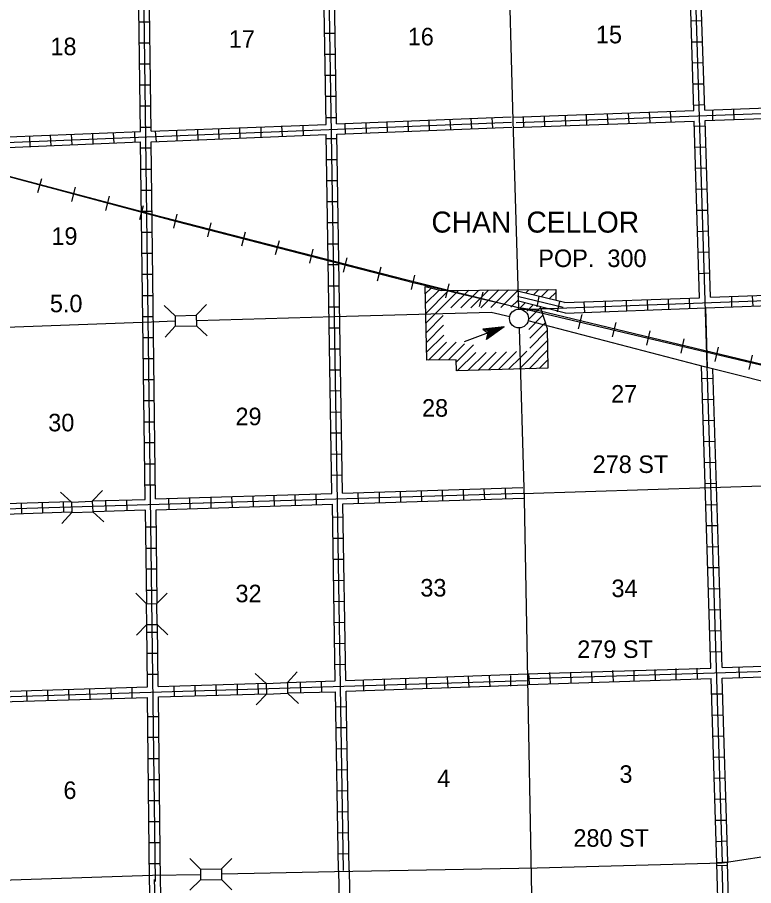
# Model space of a CAD drawing. Extents: x 1905634 to 2442717, y 15621036 to 16013782.
# Drawn here: x 2161957 to 2182945, y 15745645 to 15770399 of the extents above; entities that cross this region are included whole.
import ezdxf

# ---------------------------------------------------------------- set-up
doc = ezdxf.new("R2010")
doc.units = 0
for name, color, linetype in [('L11', 7, 'Continuous'), ('L14', 7, 'Continuous'), ('L15', 7, 'Continuous'), ('L16', 7, 'Continuous'), ('L18', 7, 'Continuous'), ('L28', 7, 'Continuous'), ('L3', 7, 'Continuous'), ('L30', 7, 'Continuous'), ('L4', 7, 'Continuous'), ('L8', 7, 'Continuous')]:
    doc.layers.add(name, color=color, linetype=linetype)

msp = doc.modelspace()

# ---------------------------------------------------------------- linework, layer by layer
at = {"layer": 'L11'}
for points in [[(2171110, 15746073), (2171194, 15741906)], [(2171411, 15746084), (2171494, 15741909)]]:
    msp.add_lwpolyline(points, dxfattribs=at)
at = {"layer": 'L15'}
for p, q in [((2159847, 15766360), (2166462, 15764591)), ((2162541, 15765409), (2162652, 15765805)), ((2163513, 15765150), (2163618, 15765557)), ((2164479, 15764896), (2164584, 15765298)), ((2165445, 15764638), (2165551, 15765039)), ((2166417, 15764390), (2166517, 15764791)), ((2166462, 15764591), (2173240, 15762845)), ((2167383, 15764141), (2167483, 15764537)), ((2168354, 15763888), (2168460, 15764289)), ((2169320, 15763640), (2169426, 15764041)), ((2170292, 15763392), (2170392, 15763788)), ((2171258, 15763138), (2171358, 15763540)), ((2172224, 15762890), (2172325, 15763291)), ((2173191, 15762642), (2173291, 15763048)), ((2173240, 15762845), (2179943, 15761250)), ((2174167, 15762399), (2174268, 15762806)), ((2175134, 15762156), (2175234, 15762563)), ((2177953, 15761523), (2178053, 15761929)), ((2178925, 15761290), (2179025, 15761697)), ((2179901, 15761058), (2179991, 15761464)), ((2179943, 15761250), (2182862, 15760557)), ((2180878, 15760826), (2180968, 15761232)), ((2181844, 15760588), (2181945, 15761000)), ((2182816, 15760356), (2182916, 15760767)), ((2182862, 15760557), (2187730, 15759412))]:
    msp.add_line(p, q, dxfattribs=at)
for points in [[(2159843, 15766364), (2165794, 15764791), (2173027, 15762922), (2176195, 15762140)], [(2176195, 15762140), (2176818, 15762040), (2191924, 15758413), (2195915, 15757346)]]:
    msp.add_lwpolyline(points, dxfattribs=at)
at = {"layer": 'L16'}
for p, q in [((2173631, 15760628), (2173578, 15762727)), ((2173578, 15762727), (2174035, 15762612)), ((2174035, 15762612), (2177302, 15762641)), ((2177302, 15762641), (2177306, 15762327)), ((2177097, 15762090), (2176879, 15762085)), ((2176879, 15762085), (2177060, 15761525)), ((2177033, 15761609), (2177059, 15761596)), ((2177060, 15761525), (2177076, 15760395)), ((2174469, 15760639), (2173631, 15760628)), ((2174473, 15760325), (2174469, 15760639)), ((2177076, 15760395), (2174473, 15760325))]:
    msp.add_line(p, q, dxfattribs=at)
for points in [[(2173583, 15762517), (2173752, 15762683)], [(2173590, 15762239), (2173977, 15762626)], [(2173597, 15761961), (2174250, 15762614)], [(2173604, 15761683), (2174533, 15762616)], [(2174314, 15762114), (2174824, 15762619)], [(2174603, 15762117), (2175108, 15762621)], [(2174887, 15762119), (2175387, 15762624)], [(2175171, 15762122), (2175681, 15762627)], [(2175450, 15762125), (2175955, 15762629)], [(2175738, 15762127), (2176242, 15762631)], [(2176440, 15762538), (2176533, 15762629)], [(2176660, 15762484), (2176818, 15762637)], [(2176890, 15762429), (2177101, 15762640)], [(2177117, 15762373), (2177303, 15762559)], [(2176027, 15762133), (2176235, 15762337)], [(2176297, 15762132), (2176430, 15762261)], [(2176484, 15762023), (2176663, 15762202)], [(2176523, 15761782), (2176886, 15762145)], [(2173611, 15761410), (2174099, 15761898)], [(2176541, 15761505), (2176937, 15761905)], [(2173618, 15761132), (2174106, 15761620)], [(2176564, 15761249), (2177006, 15761690)], [(2173625, 15760860), (2174113, 15761342)], [(2176568, 15760969), (2177061, 15761471)], [(2173680, 15760628), (2174192, 15761135)], [(2173958, 15760632), (2174465, 15761139)], [(2174247, 15760636), (2174702, 15761091)], [(2174470, 15760568), (2174963, 15761061)], [(2176260, 15760373), (2177065, 15761189)], [(2174498, 15760326), (2175025, 15760840)], [(2174799, 15760334), (2175319, 15760848)], [(2175088, 15760342), (2175602, 15760856)], [(2175386, 15760350), (2175900, 15760863)], [(2175668, 15760357), (2176184, 15760871)], [(2176283, 15760680), (2176479, 15760879)], [(2176542, 15760380), (2177069, 15760907)], [(2175961, 15760365), (2176311, 15760715)], [(2176832, 15760388), (2177072, 15760628)]]:
    msp.add_lwpolyline(points, dxfattribs=at)
msp.add_circle((2176256, 15761813), 269, dxfattribs=at)
at = {"layer": 'L18'}
for p, q in [((2166454, 15761892), (2166142, 15762183)), ((2167050, 15761908), (2167346, 15762214)), ((2166454, 15761892), (2167050, 15761908)), ((2166454, 15761892), (2166459, 15761591)), ((2167050, 15761908), (2167061, 15761607)), ((2166459, 15761591), (2166168, 15761280)), ((2166459, 15761591), (2167061, 15761607)), ((2167061, 15761607), (2167367, 15761317)), ((2163502, 15756580), (2163185, 15756866)), ((2164093, 15756607), (2164384, 15756913)), ((2163502, 15756580), (2164093, 15756607)), ((2163502, 15756580), (2163513, 15756279)), ((2164093, 15756607), (2164109, 15756306)), ((2163513, 15756279), (2164109, 15756306)), ((2164109, 15756306), (2164421, 15756021)), ((2163513, 15756279), (2163228, 15755973)), ((2165635, 15753682), (2165334, 15753983)), ((2165936, 15753692), (2166226, 15753988)), ((2165635, 15753682), (2165936, 15753692)), ((2165646, 15753090), (2165635, 15753682)), ((2165941, 15753090), (2165936, 15753692)), ((2165646, 15753090), (2165350, 15752784)), ((2165646, 15753090), (2165941, 15753090)), ((2165941, 15753090), (2166242, 15752800)), ((2169051, 15751406), (2168734, 15751696)), ((2169653, 15751432), (2169933, 15751739)), ((2169051, 15751406), (2169653, 15751432)), ((2169051, 15751406), (2169062, 15751105)), ((2169653, 15751432), (2169658, 15751131)), ((2169062, 15751105), (2168766, 15750799)), ((2169062, 15751105), (2169658, 15751131)), ((2169658, 15751131), (2169970, 15750841)), ((2167177, 15746115), (2166871, 15746416)), ((2167779, 15746121), (2168069, 15746422)), ((2167177, 15746115), (2167779, 15746121)), ((2167177, 15746115), (2167177, 15745814)), ((2167779, 15746121), (2167779, 15745825)), ((2167177, 15745814), (2166876, 15745513)), ((2167177, 15745814), (2167779, 15745825)), ((2167779, 15745825), (2168074, 15745524))]:
    msp.add_line(p, q, dxfattribs=at)
at = {"layer": 'L28'}
for p, q in [((2175836, 15761575), (2174695, 15761148)), ((2175836, 15761575), (2175229, 15761507)), ((2175229, 15761507), (2175376, 15761396)), ((2175767, 15761554), (2175276, 15761496)), ((2175704, 15761533), (2175287, 15761480)), ((2175635, 15761507), (2175318, 15761475)), ((2175836, 15761575), (2175334, 15761216)), ((2175561, 15761491), (2175345, 15761449)), ((2175751, 15761523), (2175361, 15761259)), ((2175693, 15761517), (2175361, 15761274)), ((2175334, 15761216), (2175376, 15761396)), ((2175625, 15761480), (2175361, 15761306)), ((2175567, 15761464), (2175366, 15761338)), ((2175477, 15761449), (2175366, 15761433)), ((2175466, 15761422), (2175366, 15761359)), ((2175408, 15761422), (2175376, 15761422)), ((2175445, 15761406), (2175387, 15761391)), ((2175582, 15761480), (2175435, 15761422)), ((2175535, 15761464), (2175435, 15761422))]:
    msp.add_line(p, q, dxfattribs=at)
at = {"layer": 'L3'}
for points in [[(2175994, 15761866), (2175461, 15761982), (2170999, 15761866), (2167061, 15761750)], [(2192548, 15757270), (2192169, 15757529), (2191653, 15757805), (2191042, 15758032), (2186887, 15759099), (2181543, 15760440), (2176517, 15761750)], [(2165778, 15761713), (2161100, 15761538)], [(2166443, 15761734), (2165778, 15761713)]]:
    msp.add_lwpolyline(points, dxfattribs=at)
at = {"layer": 'L4'}
for points in [[(2175794, 15779142), (2175936, 15772748), (2176084, 15767463)], [(2176084, 15767463), (2176242, 15762087)], [(2181631, 15760418), (2181578, 15762120)], [(2176258, 15761538), (2176401, 15756654), (2176702, 15740782)], [(2192125, 15757552), (2191911, 15757356), (2187041, 15757160), (2176374, 15756813)], [(2192626, 15746754), (2187853, 15747082), (2187267, 15747082), (2182045, 15746290), (2176776, 15746147), (2170999, 15746041), (2167784, 15745973)], [(2167166, 15745957), (2165809, 15745931), (2161195, 15745783)]]:
    msp.add_lwpolyline(points, dxfattribs=at)
at = {"layer": 'L8'}
for p, q in [((2165429, 15770272), (2165725, 15770272)), ((2181459, 15770298), (2181158, 15770293)), ((2170720, 15769950), (2171021, 15769950)), ((2165434, 15769675), (2165735, 15769675)), ((2181485, 15769696), (2181184, 15769691)), ((2170725, 15769348), (2171026, 15769348)), ((2165445, 15769073), (2165746, 15769073)), ((2181501, 15769099), (2181200, 15769089)), ((2170735, 15768751), (2171036, 15768751)), ((2165450, 15768471), (2165751, 15768471)), ((2181517, 15768497), (2181216, 15768492)), ((2170741, 15768149), (2171042, 15768149)), ((2165461, 15767874), (2165762, 15767874)), ((2179970, 15767700), (2179986, 15767399)), ((2180567, 15767716), (2180582, 15767415)), ((2181533, 15767901), (2181237, 15767890)), ((2181770, 15767758), (2181776, 15767457)), ((2182367, 15767779), (2182378, 15767484)), ((2170762, 15767547), (2171052, 15767547)), ((2173111, 15767146), (2173096, 15767447)), ((2173708, 15767172), (2173692, 15767473)), ((2174310, 15767199), (2174294, 15767500)), ((2174912, 15767225), (2174891, 15767515)), ((2175508, 15767241), (2175493, 15767542)), ((2176374, 15767563), (2176385, 15767267)), ((2176976, 15767584), (2176987, 15767288)), ((2177568, 15767605), (2177583, 15767304)), ((2178169, 15767632), (2178185, 15767331)), ((2178766, 15767647), (2178787, 15767346)), ((2179368, 15767674), (2179384, 15767373)), ((2165461, 15767273), (2165762, 15767273)), ((2166517, 15766882), (2166501, 15767183)), ((2167108, 15766908), (2167103, 15767209)), ((2167710, 15766929), (2167700, 15767230)), ((2168312, 15766956), (2168301, 15767257)), ((2168909, 15766982), (2168903, 15767283)), ((2169511, 15767009), (2169500, 15767304)), ((2170112, 15767024), (2170102, 15767325)), ((2171311, 15767072), (2171300, 15767373)), ((2171908, 15767098), (2171902, 15767399)), ((2172509, 15767125), (2172499, 15767426)), ((2181559, 15767299), (2181258, 15767288)), ((2162319, 15766713), (2162309, 15767014)), ((2162916, 15766739), (2162900, 15767040)), ((2163518, 15766766), (2163502, 15767067)), ((2164120, 15766792), (2164104, 15767088)), ((2164716, 15766808), (2164701, 15767109)), ((2165318, 15766834), (2165302, 15767130)), ((2165920, 15766855), (2165899, 15767156)), ((2170767, 15766950), (2171068, 15766950)), ((2181575, 15766697), (2181274, 15766692)), ((2165466, 15766676), (2165767, 15766676)), ((2170778, 15766349), (2171079, 15766349)), ((2165477, 15766074), (2165778, 15766074)), ((2181591, 15766100), (2181295, 15766090)), ((2170783, 15765747), (2171084, 15765747)), ((2165487, 15765472), (2165783, 15765472)), ((2181612, 15765498), (2181311, 15765488)), ((2170794, 15765150), (2171094, 15765150)), ((2165493, 15764875), (2165794, 15764875)), ((2181633, 15764896), (2181332, 15764891)), ((2170804, 15764548), (2171100, 15764548)), ((2165503, 15764273), (2165804, 15764273)), ((2181649, 15764305), (2181353, 15764289)), ((2170820, 15763946), (2171116, 15763946)), ((2165508, 15763672), (2165809, 15763672)), ((2181670, 15763708), (2181369, 15763693)), ((2170825, 15763349), (2171126, 15763349)), ((2165519, 15763075), (2165820, 15763075)), ((2181686, 15763107), (2181385, 15763091)), ((2170836, 15762748), (2171137, 15762748)), ((2165524, 15762473), (2165825, 15762473)), ((2176770, 15762151), (2176834, 15762441)), ((2177351, 15762008), (2177420, 15762299)), ((2178133, 15761982), (2178117, 15762283)), ((2178724, 15762008), (2178719, 15762309)), ((2179326, 15762024), (2179320, 15762325)), ((2179928, 15762051), (2179917, 15762346)), ((2180524, 15762072), (2180519, 15762373)), ((2181126, 15762087), (2181116, 15762388)), ((2182325, 15762140), (2182319, 15762441)), ((2182927, 15762156), (2182916, 15762457)), ((2170841, 15762151), (2171142, 15762151)), ((2165535, 15761871), (2165836, 15761871)), ((2170852, 15761549), (2171153, 15761549)), ((2165545, 15761274), (2165841, 15761274)), ((2170867, 15760947), (2171168, 15760947)), ((2165551, 15760672), (2165852, 15760672)), ((2170878, 15760350), (2171179, 15760350)), ((2165561, 15760076), (2165862, 15760076)), ((2181776, 15760107), (2181475, 15760097)), ((2170883, 15759748), (2171184, 15759759)), ((2165566, 15759474), (2165867, 15759474)), ((2181802, 15759506), (2181501, 15759500)), ((2170894, 15759147), (2171195, 15759157)), ((2165577, 15758872), (2165878, 15758872)), ((2181818, 15758909), (2181517, 15758898)), ((2170899, 15758550), (2171200, 15758555)), ((2165588, 15758275), (2165883, 15758275)), ((2181834, 15758307), (2181533, 15758296)), ((2170910, 15757948), (2171211, 15757958)), ((2165588, 15757673), (2165883, 15757673)), ((2181850, 15757705), (2181554, 15757700)), ((2170926, 15757346), (2171226, 15757357)), ((2165593, 15757071), (2165894, 15757071)), ((2181876, 15757108), (2181575, 15757098)), ((2169885, 15756491), (2169875, 15756792)), ((2170487, 15756517), (2170477, 15756807)), ((2171686, 15756549), (2171675, 15756850)), ((2172282, 15756565), (2172277, 15756866)), ((2172884, 15756580), (2172879, 15756881)), ((2173486, 15756596), (2173476, 15756897)), ((2174083, 15756623), (2174078, 15756924)), ((2174685, 15756638), (2174674, 15756939)), ((2175287, 15756654), (2175266, 15756955)), ((2175883, 15756675), (2175867, 15756971)), ((2162087, 15756258), (2162077, 15756559)), ((2162684, 15756274), (2162678, 15756575)), ((2163286, 15756290), (2163275, 15756591)), ((2164484, 15756332), (2164479, 15756633)), ((2165086, 15756348), (2165075, 15756649)), ((2166285, 15756380), (2166279, 15756681)), ((2166886, 15756401), (2166876, 15756697)), ((2167483, 15756422), (2167478, 15756723)), ((2168085, 15756438), (2168074, 15756739)), ((2168687, 15756459), (2168676, 15756755)), ((2169284, 15756475), (2169278, 15756776)), ((2181892, 15756506), (2181591, 15756496)), ((2170941, 15756147), (2171242, 15756158)), ((2165609, 15755873), (2165910, 15755873)), ((2181908, 15755905), (2181612, 15755899)), ((2170952, 15755551), (2171253, 15755556)), ((2181929, 15755308), (2181628, 15755297)), ((2165619, 15755271), (2165920, 15755271)), ((2170963, 15754949), (2171258, 15754954)), ((2165625, 15754674), (2165926, 15754674)), ((2181950, 15754706), (2181649, 15754701)), ((2170978, 15754347), (2171274, 15754358)), ((2165635, 15754072), (2165936, 15754072)), ((2181966, 15754104), (2181670, 15754099)), ((2170984, 15753750), (2171285, 15753756)), ((2181987, 15753507), (2181686, 15753497)), ((2170994, 15753148), (2171295, 15753159)), ((2165651, 15752874), (2165952, 15752874)), ((2182003, 15752905), (2181702, 15752900)), ((2170999, 15752546), (2171300, 15752557)), ((2165662, 15752272), (2165962, 15752272)), ((2182024, 15752309), (2181728, 15752298)), ((2171010, 15751950), (2171311, 15751955)), ((2181343, 15751548), (2181332, 15751849)), ((2182541, 15751580), (2182536, 15751881)), ((2165667, 15751675), (2165968, 15751675)), ((2174833, 15751300), (2174817, 15751596)), ((2175435, 15751316), (2175419, 15751617)), ((2176026, 15751332), (2176021, 15751633)), ((2176554, 15751401), (2176533, 15751696)), ((2177150, 15751416), (2177135, 15751717)), ((2177742, 15751432), (2177737, 15751733)), ((2178344, 15751459), (2178333, 15751754)), ((2178946, 15751475), (2178935, 15751776)), ((2179542, 15751490), (2179537, 15751791)), ((2180144, 15751506), (2180134, 15751807)), ((2180741, 15751533), (2180736, 15751834)), ((2167034, 15751057), (2167029, 15751358)), ((2167636, 15751073), (2167626, 15751374)), ((2168233, 15751089), (2168228, 15751390)), ((2168835, 15751105), (2168824, 15751406)), ((2170033, 15751147), (2170028, 15751448)), ((2170635, 15751163), (2170625, 15751464)), ((2171834, 15751205), (2171828, 15751506)), ((2172436, 15751221), (2172425, 15751522)), ((2173037, 15751242), (2173027, 15751538)), ((2173634, 15751258), (2173618, 15751559)), ((2174236, 15751279), (2174220, 15751580)), ((2162235, 15750904), (2162224, 15751205)), ((2162837, 15750925), (2162826, 15751221)), ((2163433, 15750941), (2163428, 15751242)), ((2164035, 15750962), (2164025, 15751263)), ((2164637, 15750984), (2164627, 15751279)), ((2165234, 15750999), (2165229, 15751300)), ((2166438, 15751042), (2166427, 15751337)), ((2182061, 15751105), (2181760, 15751100)), ((2171036, 15750746), (2171337, 15750756)), ((2165683, 15750471), (2165984, 15750471)), ((2182077, 15750508), (2181776, 15750498)), ((2171042, 15750149), (2171343, 15750155)), ((2165693, 15749875), (2165994, 15749875)), ((2182103, 15749906), (2181802, 15749896)), ((2171052, 15749547), (2171353, 15749558)), ((2165704, 15749273), (2165999, 15749273)), ((2182119, 15749304), (2181818, 15749299)), ((2171058, 15748951), (2171358, 15748956)), ((2165704, 15748671), (2165999, 15748671)), ((2182135, 15748708), (2181834, 15748697)), ((2171068, 15748349), (2171369, 15748354)), ((2165709, 15748074), (2166010, 15748074)), ((2182151, 15748106), (2181850, 15748101)), ((2171084, 15747747), (2171385, 15747757)), ((2165720, 15747472), (2166021, 15747472)), ((2182177, 15747504), (2181876, 15747499)), ((2171095, 15747150), (2171395, 15747156)), ((2182193, 15746913), (2181892, 15746897)), ((2165725, 15746876), (2166026, 15746876)), ((2171100, 15746548), (2171401, 15746559)), ((2165735, 15746274), (2166036, 15746274)), ((2181892, 15746216), (2182193, 15746231)), ((2182209, 15746316), (2181908, 15746300))]:
    msp.add_line(p, q, dxfattribs=at)
for points in [[(2181242, 15767748), (2181084, 15772801)], [(2182061, 15746305), (2181237, 15772801)], [(2181554, 15767758), (2181385, 15772806)], [(2170762, 15767346), (2170677, 15772347)], [(2171258, 15746073), (2170825, 15772347)], [(2171052, 15767368), (2170978, 15772347)], [(2165466, 15767141), (2165403, 15772072)], [(2165894, 15745767), (2165551, 15772072)], [(2165767, 15767156), (2165704, 15772072)], [(2176179, 15767405), (2191966, 15767980)], [(2176100, 15767558), (2181242, 15767748)], [(2181554, 15767758), (2184859, 15767874)], [(2171052, 15767368), (2176036, 15767563)], [(2176079, 15767257), (2181253, 15767441)], [(2181401, 15762404), (2181253, 15767441)], [(2181559, 15767457), (2184885, 15767573)], [(2181718, 15762425), (2181559, 15767457)], [(2139426, 15766217), (2152277, 15766523), (2152641, 15766523), (2153993, 15766100), (2155033, 15765699), (2155434, 15765942), (2155925, 15766591), (2156079, 15767230), (2157277, 15766834), (2158101, 15766739), (2160677, 15766797), (2176042, 15767415)], [(2165767, 15767156), (2170762, 15767346)], [(2171068, 15767067), (2176052, 15767267)], [(2160751, 15766956), (2165466, 15767141)], [(2165767, 15766855), (2170762, 15767056)], [(2170926, 15756823), (2170762, 15767056)], [(2171226, 15756834), (2171068, 15767067)], [(2160762, 15766655), (2165466, 15766850)], [(2165603, 15756654), (2165466, 15766850)], [(2165899, 15756675), (2165767, 15766855)], [(2177552, 15762267), (2176253, 15762584)], [(2176327, 15762066), (2192061, 15762647)], [(2181718, 15762425), (2186744, 15762605)], [(2177520, 15762124), (2176216, 15762441)], [(2177583, 15761966), (2176242, 15762309)], [(2177552, 15762267), (2181401, 15762404)], [(2181578, 15762119), (2186760, 15762309)], [(2177583, 15761966), (2181578, 15762115)], [(2181728, 15751849), (2181462, 15760460)], [(2182045, 15751865), (2181782, 15760380)], [(2139896, 15755730), (2176374, 15756839)], [(2165899, 15756675), (2170926, 15756823)], [(2171226, 15756834), (2176369, 15756992)], [(2155767, 15756364), (2163476, 15756596)], [(2164104, 15756617), (2165603, 15756654)], [(2171237, 15756533), (2176385, 15756691)], [(2161042, 15756221), (2163492, 15756301)], [(2164136, 15756316), (2165593, 15756359)], [(2165646, 15753692), (2165609, 15756359)], [(2165910, 15756364), (2170936, 15756517)], [(2165941, 15753708), (2165910, 15756364)], [(2171021, 15751480), (2170936, 15756517)], [(2171316, 15751490), (2171237, 15756533)], [(2165667, 15751316), (2165651, 15753080)], [(2165968, 15751321), (2165952, 15753101)], [(2176491, 15751680), (2181728, 15751849)], [(2176543, 15751548), (2192393, 15752040)], [(2182045, 15751865), (2187045, 15752024)], [(2171316, 15751490), (2176485, 15751680)], [(2182045, 15751564), (2187061, 15751717)], [(2140044, 15750366), (2176469, 15751496)], [(2165968, 15751321), (2169062, 15751416)], [(2169643, 15751438), (2171021, 15751480)], [(2171327, 15751189), (2176491, 15751374)], [(2176512, 15751380), (2181733, 15751548)], [(2181892, 15746274), (2181733, 15751548)], [(2182209, 15746316), (2182045, 15751564)], [(2161153, 15751174), (2165667, 15751316)], [(2165978, 15751026), (2169062, 15751116)], [(2169669, 15751142), (2171026, 15751174)], [(2171110, 15746073), (2171026, 15751174)], [(2171411, 15746073), (2171327, 15751189)], [(2161158, 15750873), (2165667, 15751005)], [(2165720, 15745814), (2165667, 15751005)], [(2166042, 15745767), (2165978, 15751026)], [(2182045, 15740999), (2181892, 15746274)], [(2182816, 15720122), (2182045, 15746221)], [(2182341, 15741015), (2182203, 15746300)], [(2165878, 15741184), (2165720, 15745814)], [(2166786, 15719683), (2165867, 15745825)], [(2166179, 15741200), (2166042, 15745767)]]:
    msp.add_lwpolyline(points, dxfattribs=at)

# ---------------------------------------------------------------- texts
at = {"layer": 'L14'}
for s, p in [('15', (2178449, 15769659)), ('17', (2167985, 15769532)), ('16', (2173085, 15769601)), ('18', (2162900, 15769321)), ('19', (2162927, 15763914)), ('27', (2178882, 15759416)), ('28', (2173492, 15759015)), ('29', (2168175, 15758772)), ('30', (2162837, 15758597)), ('33', (2173444, 15753888)), ('34', (2178893, 15753872)), ('32', (2168175, 15753724)), ('4', (2173925, 15748454)), ('3', (2179120, 15748576)), ('6', (2163270, 15748116))]:
    msp.add_text(s, height=500, rotation=359.9999, dxfattribs=at).set_placement(p)
at = {"layer": 'L16'}
for s, height, p in [('CHAN', 600, (2173761, 15764263)), ('CELLOR', 600, (2176469, 15764263)), ('POP.  300', 500, (2176807, 15763281))]:
    msp.add_text(s, height=height, rotation=359.9999, dxfattribs=at).set_placement(p)
at = {"layer": 'L28'}
msp.add_text('5.0', height=500, rotation=359.9999, dxfattribs=at).set_placement((2162884, 15761992))
at = {"layer": 'L30'}
for s, p in [('278 ST', (2178356, 15757410)), ('279 ST', (2177917, 15752137)), ('280 ST', (2177807, 15746754))]:
    msp.add_text(s, height=500, rotation=359.9999, dxfattribs=at).set_placement(p)

doc.saveas('drawing.dxf')
